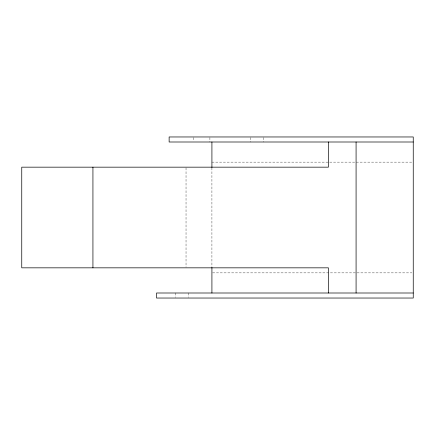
<?xml version="1.0" encoding="UTF-8"?>
<svg xmlns="http://www.w3.org/2000/svg" width="435" height="435" viewBox="0 0 435 435"><rect width="100%" height="100%" fill="white"/><g stroke="black" fill="none" stroke-linecap="round" stroke-linejoin="round"><path stroke-width="0.33" stroke-dasharray="2.17 1.63" d="M211.916 162.135L413.25 162.135M212.595 272.865L411.896 272.865M263.762 137.596L263.762 142M250.674 137.596L250.674 142M211.916 167.845L211.916 267.155M209.904 137.596L209.904 142M193.798 137.596L193.798 141.37M188.263 293L188.263 297.404M186.033 167.845L186.033 267.155M175.174 293L175.174 297.404"/><path stroke-width="0.65" d="M413.25 142L169.133 142L169.133 136.965L413.25 136.965L413.25 298.035L156.551 298.035L156.551 293L413.25 293M356.08 142L356.08 293M328.398 142L328.398 167.165L21.75 167.165L21.75 267.835L328.398 267.835L328.398 293M211.916 142L211.916 167.567M211.916 267.433L211.916 293M92.932 167.165L92.932 267.835"/></g></svg>
